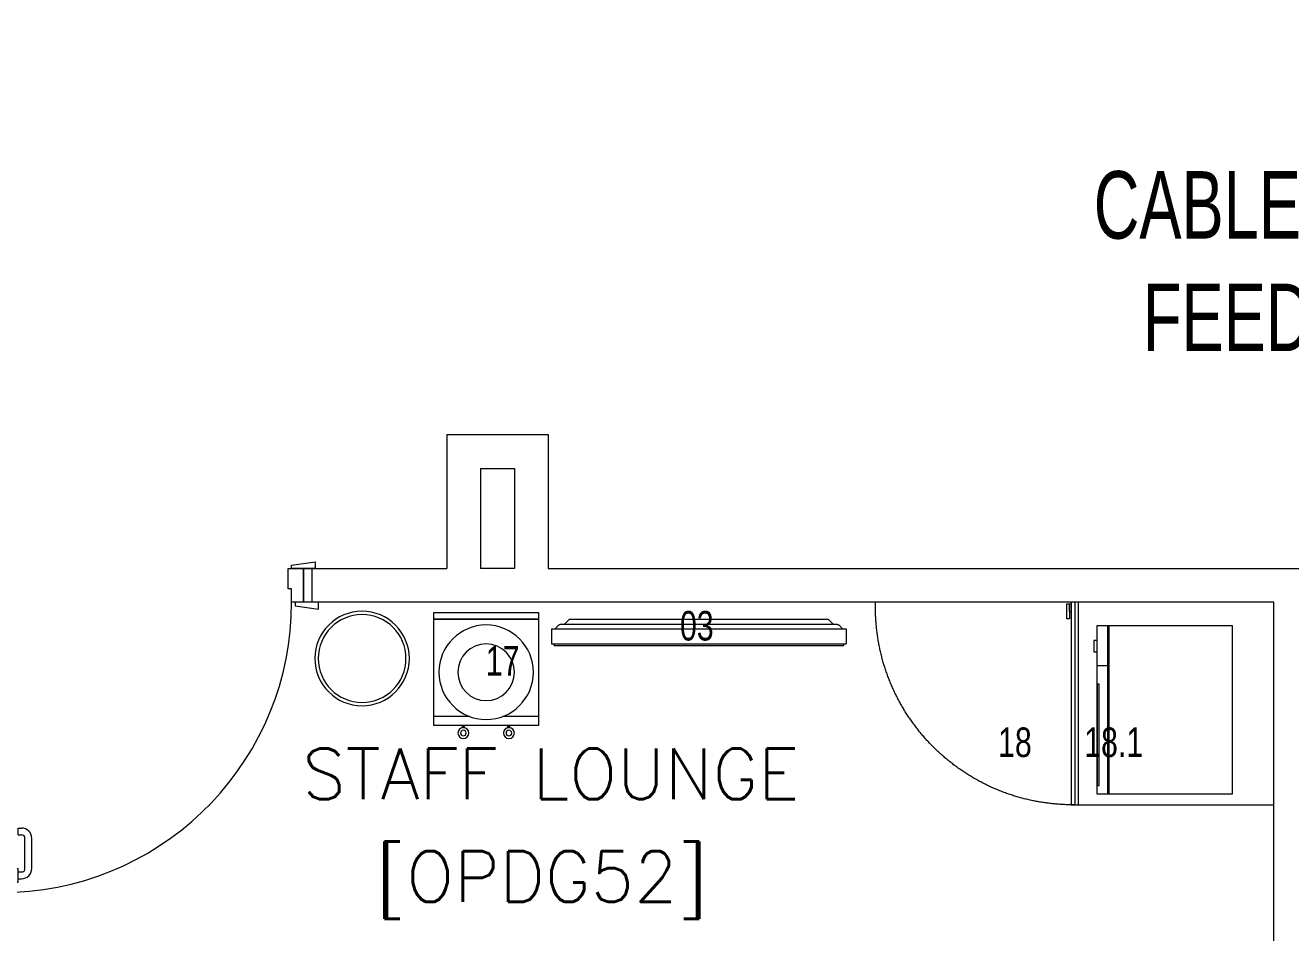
# Model space of a CAD drawing. Header units: inches. Extents: x -501855 to 57169, y -29325 to 19878.
# Drawn here: x 21729 to 25478, y 127 to 2815 of the extents above; entities that cross this region are included whole.
import ezdxf
from ezdxf import colors
from ezdxf.entities.mleader import LeaderData, LeaderLine
from ezdxf.math import Vec2, Vec3

# ---------------------------------------------------------------- set-up
doc = ezdxf.new("R2010")
doc.units = ezdxf.units.IN
doc.header["$LTSCALE"] = 25
doc.header["$MEASUREMENT"] = 0
doc.linetypes.add('00-Ground Floor$0$DASHED', pattern=[0.75, 0.5, -0.25])
doc.linetypes.add('DASHDOT', pattern=[25.4, 12.7, -6.35, 0, -6.35])
doc.layers.get('0').update_dxf_attribs({"color": 8})
for name, color, linetype, lineweight in [('00-Ground Floor$0$72_EGR_BASE_TEXT', 252, 'Continuous', 5), ('00-Ground Floor$0$72_EGR_EQP_TAG', 142, 'Continuous', 5), ('00-Ground Floor$0$LOADING', 253, 'Continuous', 5), ('00-Ground Floor$0$Walls', 251, 'Continuous', 5), ('00-Ground Floor$0$Wooden Joinery', 251, 'Continuous', 5), ('E-LITE-CLNG-CNDT', 6, 'DASHDOT', 35), ('E-POWR-TEXT', 6, 'Continuous', 25)]:
    doc.layers.add(name, color=color, linetype=linetype, lineweight=lineweight)
doc.styles.add('00-Ground Floor$0$SIMPLEX', font='SIMPLEX.shx', dxfattribs={"height": 150})
doc.styles.add('00-Ground Floor$0$X3G_ENTITY_257CFD', font='swisscl.ttf', dxfattribs={"height": 200})
doc.styles.add('DC_Elc_Romans', font='elc_romans.shx', dxfattribs={"width": 0.7})

# ---------------------------------------------------------------- blocks, each defined once
blk = doc.blocks.new('00-Ground Floor$0$A$C72370EFE')
at = {"layer": '00-Ground Floor$0$Wooden Joinery'}
for p, q in [((-0.01, -0.03), (-0.01, -0.07)), ((0, -0.03), (-0.01, -0.03)), ((0.04, -0.03), (0.05, -0.03)), ((0.05, -0.03), (0.05, -0.07)), ((-0.05, -0.07), (-0.05, -0.16)), ((-0.03, -0.07), (-0.03, -0.16)), ((-0.01, -0.04), (-0.02, -0.04)), ((-0.01, -0.06), (-0.02, -0.06)), ((0, -0.07), (-0.01, -0.07)), ((0.04, -0.07), (0.05, -0.07)), ((0.05, -0.04), (0.06, -0.04)), ((0.05, -0.06), (0.06, -0.06)), ((0.07, -0.07), (0.07, -0.16)), ((0.09, -0.07), (0.09, -0.16)), ((-0.01, -0.17), (-0.02, -0.17)), ((-0.01, -0.17), (-0.01, -0.19)), ((0.05, -0.17), (0.06, -0.17)), ((0.05, -0.17), (0.05, -0.19)), ((-0.01, -0.19), (-0.02, -0.19)), ((0.05, -0.19), (0.06, -0.19))]:
    blk.add_line(p, q, dxfattribs=at)
for centre, radius, start, end in [((-0.02, -0.07), 0.03, 90, 180), ((-0.02, -0.07), 0.01, 90, 180), ((0.06, -0.07), 0.03, 0, 90), ((0.06, -0.07), 0.01, 0, 90), ((-0.02, -0.16), 0.03, 180, 270), ((-0.02, -0.16), 0.01, 180, 270), ((0.06, -0.16), 0.01, 270, 0), ((0.06, -0.16), 0.03, 270, 0)]:
    blk.add_arc(centre, radius, start, end, dxfattribs=at)
blk = doc.blocks.new('00-Ground Floor$0$A$C5DAD61B4')
at = {"layer": '00-Ground Floor$0$Wooden Joinery'}
for points in [[(80, 959.1), (80, 969.1), (10, 979.1), (10, 959.1)], [(940, 959.1), (940, 969.1), (1010, 979.1), (1010, 959.1)], [(70, 859.1), (70, 849.1), (0, 839.1), (0, 859.1)], [(120, 859.1), (120, 0), (80, 0), (80, 859.1)], [(950, 859.1), (950, 849.1), (1020, 839.1), (1020, 859.1)]]:
    blk.add_lwpolyline(points, close=True, dxfattribs=at)
for points in [[(45, 859.1), (45, 959.1), (20, 959.1), (20, 859.1), (45, 859.1)], [(45, 859.1), (80, 859.1), (80, 899.1), (90, 899.1), (90, 959.1), (45, 959.1), (45, 859.1)], [(975, 859.1), (940, 859.1), (940, 899.1), (930, 899.1), (930, 959.1), (975, 959.1), (975, 859.1)], [(975, 859.1), (975, 959.1), (1000, 959.1), (1000, 859.1), (975, 859.1)]]:
    blk.add_lwpolyline(points, dxfattribs=at)
blk.add_arc((80, 859.1), 860, 272.666, 0, dxfattribs=at)
at = {"layer": '00-Ground Floor$0$Wooden Joinery', "xscale": 999.9999999998854, "yscale": 999.9999999998854, "zscale": 999.9999999998854, "rotation": 180}
blk.add_blockref('00-Ground Floor$0$A$C72370EFE', (120, 0), dxfattribs=at)
blk = doc.blocks.new('00-Ground Floor$0$DM15862C-P')
at = {"lineweight": 0}
for p, q in [((-0.3835, 0), (-0.3983, -0.0149)), ((0.3835, 0), (-0.3835, 0)), ((0.3835, 0), (0.3983, -0.0149)), ((-0.4367, -0.0287), (-0.4367, -0.0734)), ((0.4365, -0.0287), (-0.4367, -0.0287)), ((-0.4157, -0.0175), (-0.4256, -0.0287)), ((0.41, -0.0149), (-0.4099, -0.0149)), ((0.4157, -0.0175), (0.4254, -0.0287)), ((0.4365, -0.0287), (0.4365, -0.0734)), ((0.4365, -0.0734), (-0.4367, -0.0734)), ((-0.4291, -0.078), (-0.4291, -0.0734)), ((0.429, -0.078), (0.429, -0.0734)), ((0.429, -0.078), (-0.4291, -0.078))]:
    blk.add_line(p, q, dxfattribs=at)
for points in [[(-0.4099, -0.0149), (-0.4121, -0.0149), (-0.4141, -0.0158), (-0.4157, -0.0175)], [(0.4157, -0.0175), (0.4141, -0.0158), (0.4121, -0.0149), (0.41, -0.0149)]]:
    blk.add_open_spline(points, degree=3, dxfattribs=at)
blk = doc.blocks.new('00-Ground Floor$0$WATER DISPENSER1')
at = {"layer": '00-Ground Floor$0$LOADING'}
for p, q in [((39.296, -0.3448), (39.1904, -0.3448)), ((39.5004, -0.3448), (39.3949, -0.3448))]:
    blk.add_line(p, q, dxfattribs=at)
blk.add_lwpolyline([(39.5004, -0.6333), (39.5004, -0.3183), (39.1904, -0.3183), (39.1904, -0.6333), (39.5004, -0.6333)], dxfattribs=at)
for points in [[(39.2749, -0.3183), (39.278, -0.3183), (39.278, -0.3118), (39.2749, -0.3118)], [(39.281, -0.3183), (39.278, -0.3183), (39.278, -0.3118), (39.281, -0.3118)], [(39.4098, -0.3183), (39.4129, -0.3183), (39.4129, -0.3118), (39.4098, -0.3118)], [(39.416, -0.3183), (39.4129, -0.3183), (39.4129, -0.3118), (39.416, -0.3118)], [(39.5004, -0.6333), (39.1904, -0.6333), (39.1904, -0.6529), (39.5004, -0.6529)]]:
    blk.add_lwpolyline(points, close=True, dxfattribs=at)
for centre, radius in [((39.278, -0.2956), 0.0161), ((39.278, -0.2956), 0.00834), ((39.4129, -0.2956), 0.0161), ((39.4129, -0.2956), 0.00834), ((39.3454, -0.4758), 0.14), ((39.3454, -0.4758), 0.084)]:
    blk.add_circle(centre, radius, dxfattribs=at)
blk = doc.blocks.new('00-Ground Floor$0$WM00001-P')
at = {"layer": '00-Ground Floor$0$LOADING'}
for radius in [0.14, 0.13]:
    blk.add_circle((0, 0), radius, dxfattribs=at)
blk = doc.blocks.new('00-Ground Floor$0$MICROWAVE')
at = {"layer": '00-Ground Floor$0$LOADING'}
for p, q in [((35.6435, -3.5463), (35.6435, -3.9463)), ((36.1435, -3.5463), (35.6435, -3.5463)), ((35.6883, -3.5368), (35.7218, -3.5368)), ((35.6883, -3.5463), (35.6883, -3.5368)), ((35.7218, -3.5463), (35.6883, -3.5463)), ((35.7218, -3.5368), (35.7218, -3.5463)), ((35.7624, -3.5463), (35.7624, -3.5771)), ((35.818, -3.5463), (36.1181, -3.5463)), ((35.818, -3.5523), (35.818, -3.5463)), ((36.1181, -3.5523), (35.818, -3.5523)), ((36.1181, -3.5463), (36.1181, -3.5523)), ((36.1435, -3.9463), (36.1435, -3.5463)), ((35.6435, -3.5771), (36.1435, -3.5771)), ((35.6435, -3.5783), (36.1435, -3.5783)), ((35.6435, -3.5796), (36.1435, -3.5796)), ((35.6435, -3.5808), (36.1435, -3.5808)), ((35.6435, -3.9463), (36.1435, -3.9463))]:
    blk.add_line(p, q, dxfattribs=at)
blk = doc.blocks.new('00-Ground Floor$0$UNDER COUNTER FRIDGE')
at = {"layer": '00-Ground Floor$0$LOADING', "ltscale": 10}
blk.add_line((35.575, -3.49), (35.575, -2.89), dxfattribs=at)
at = {"layer": '00-Ground Floor$0$LOADING'}
for p, q in [((35.575, -3.47), (36.175, -3.47)), ((35.575, -4.07), (35.575, -3.47)), ((35.575, -3.48), (36.175, -3.48)), ((36.175, -3.47), (36.175, -4.07)), ((35.575, -3.49), (36.175, -3.49)), ((36.175, -4.07), (35.575, -4.07))]:
    blk.add_line(p, q, dxfattribs=at)
for points in [[(35.58, -3.4648), (35.6243, -3.4648), (35.6243, -3.4564), (35.58, -3.4564)], [(35.58, -3.47), (35.6031, -3.47), (35.6031, -3.4648), (35.58, -3.4648)]]:
    blk.add_lwpolyline(points, close=True, dxfattribs=at)
at = {"layer": '00-Ground Floor$0$LOADING', "linetype": '00-Ground Floor$0$DASHED', "ltscale": 10}
blk.add_arc((35.5899, -3.475), 0.5852, 359.5104, 91.4525, dxfattribs=at)
blk = doc.blocks.new('00-Ground Floor')
at = {"layer": '00-Ground Floor$0$Walls'}
for p, q in [((22977.9, 1602.6, 0), (22977.9, 1205.7, 0)), ((22977.9, 1602.6, 0), (23277.9, 1602.6, 0)), ((23277.9, 1602.6, 0), (23277.9, 1205.7, 0)), ((23077.9, 1502.6, 0), (23077.9, 1205.7, 0)), ((23077.9, 1502.6, 0), (23177.9, 1502.6, 0)), ((23177.9, 1502.6, 0), (23177.9, 1205.7, 0)), ((22577.9, 1205.7, 0), (22977.9, 1205.7, 0)), ((22577.9, 1205.7, 0), (22577.9, 1105.7, 0)), ((23177.9, 1205.7, 0), (23077.9, 1205.7, 0)), ((23277.9, 1205.7, 0), (26820.6, 1205.7)), ((25427.9, 1105.7, 0), (22577.9, 1105.7, 0)), ((25427.9, -847.4, 0), (25427.9, 1105.7, 0))]:
    blk.add_line(p, q, dxfattribs=at)
at = {"layer": '00-Ground Floor$0$LOADING', "xscale": -1000, "yscale": 1000, "zscale": 1000}
for name, p, rotation in [('00-Ground Floor$0$UNDER COUNTER FRIDGE', (21357.9, 36680.7, 0), 90.00000000000007), ('00-Ground Floor$0$WATER DISPENSER1', (-16251.2, 422.7), 180), ('00-Ground Floor$0$MICROWAVE', (21357.9, 36680.7, 0), 90.00000000000007)]:
    blk.add_blockref(name, p, dxfattribs=dict(at, rotation=rotation))
at = {"layer": '00-Ground Floor$0$LOADING', "extrusion": (-2.24546e-18, -2.24019e-05, -1), "xscale": 1000, "yscale": 1000, "zscale": 1000, "rotation": 270}
blk.add_blockref('00-Ground Floor$0$WM00001-P', (-22726.7, 939.2, 0), dxfattribs=at)
at = {"layer": '00-Ground Floor$0$LOADING', "xscale": -1000, "yscale": 1000, "zscale": 1000}
blk.add_blockref('00-Ground Floor$0$DM15862C-P', (23724.5, 1055.7, 0), dxfattribs=at)
at = {"layer": '00-Ground Floor$0$Wooden Joinery'}
blk.add_blockref('00-Ground Floor$0$A$C5DAD61B4', (21577.9, 246.6, 0), dxfattribs=at)
at = {"layer": '00-Ground Floor$0$72_EGR_BASE_TEXT', "char_height": 150, "attachment_point": 2, "style": '00-Ground Floor$0$SIMPLEX'}
for s, insert in [('STAFF LOUNGE', (23285.9, 672.2)), ('[OPDG52]', (23259.3, 368.2, 0))]:
    blk.add_mtext(s, dxfattribs=dict(at, insert=insert))
at = {"layer": '00-Ground Floor$0$72_EGR_EQP_TAG', "char_height": 87.47, "attachment_point": 2, "style": '00-Ground Floor$0$X3G_ENTITY_257CFD'}
for s, insert in [('03', (23718.4, 1080, 0)), ('17', (23143.2, 976.2, 0)), ('18', (24660.9, 734.8, 0)), ('18.1', (24953.5, 734.8, 0))]:
    blk.add_mtext(s, dxfattribs=dict(at, insert=insert))

msp = doc.modelspace()

# ---------------------------------------------------------------- block references
at = {"layer": 'E-LITE-CLNG-CNDT'}
msp.add_blockref('00-Ground Floor', (0, 0), dxfattribs=at)

# ---------------------------------------------------------------- leaders
at = {"layer": 'E-POWR-TEXT'}
ml = msp.add_multileader_mtext('Standard', dxfattribs=at)
ml.set_content('CABLE TRAY FOR\\PLOW CURRENT DATA\\PCABLES ', color=256, style='DC_Elc_Romans')
ml.set_leader_properties(color=45)
ml.build(insert=Vec2(0, 0))
ml.multileader.update_dxf_attribs({"dogleg_length": 2, "arrow_head_size": 200, "scale": 100})
ctx = ml.context
ctx.base_point, ctx.scale, ctx.char_height, ctx.arrow_head_size, ctx.landing_gap_size, ctx.plane_origin = Vec3(25909, 4523.7), 100, 200, 200, 200, Vec3(31500.2, 4337.5)
ctx.text_align_type = 2
notes = []
notes.append((ctx, [(1, (1, 1, 0), (28540.4, 4523.7), (-1, 0), 84.7, [(2, [(30563.2, -2601.7)], 0, [])])]))
ctx.mtext.insert, ctx.mtext.width, ctx.mtext.alignment, ctx.mtext.flow_direction = Vec3(28255.7, 4623.7), 5291.736, 3, 5
ml = msp.add_multileader_mtext('Standard', dxfattribs=at)
ml.set_content('CABLE TRAY  FOR POWER \\PFEEDER AND HOME RUN', color=256, style='DC_Elc_Romans')
ml.set_leader_properties(color=45)
ml.build(insert=Vec2(0, 0))
ml.multileader.update_dxf_attribs({"dogleg_length": 2, "arrow_head_size": 200, "scale": 100})
ctx = ml.context
ctx.base_point, ctx.scale, ctx.char_height, ctx.arrow_head_size, ctx.landing_gap_size, ctx.plane_origin = Vec3(24331.4, 2283.3, 0), 100, 200, 200, 200, Vec3(30562.6, 2097.1, 0)
ctx.text_align_type = 2
notes.append((ctx, [(1, (1, 1, 0), (27602.8, 2283.3, 0), (-1, 0), 84.7, [(2, [(29113.1, -1112.1, 0)], 0, [])])]))
ctx.mtext.insert, ctx.mtext.width, ctx.mtext.alignment, ctx.mtext.flow_direction = Vec3(27318.1, 2383.3, 0), 5291.736, 3, 5
for ctx, leaders in notes:
    for number, flags, end, landing, length, lines in leaders:
        leader = LeaderData()
        leader.index, (leader.has_last_leader_line, leader.has_dogleg_vector, leader.attachment_direction) = number, flags
        leader.last_leader_point, leader.dogleg_vector, leader.dogleg_length = Vec3(end), Vec3(landing), length
        for number, points, colour, breaks in lines:
            line = LeaderLine()
            line.index, line.vertices, line.color, line.breaks = number, Vec3.list(points), colors.encode_raw_color(colour), breaks
            leader.lines.append(line)
        ctx.leaders.append(leader)

doc.saveas('drawing.dxf')
